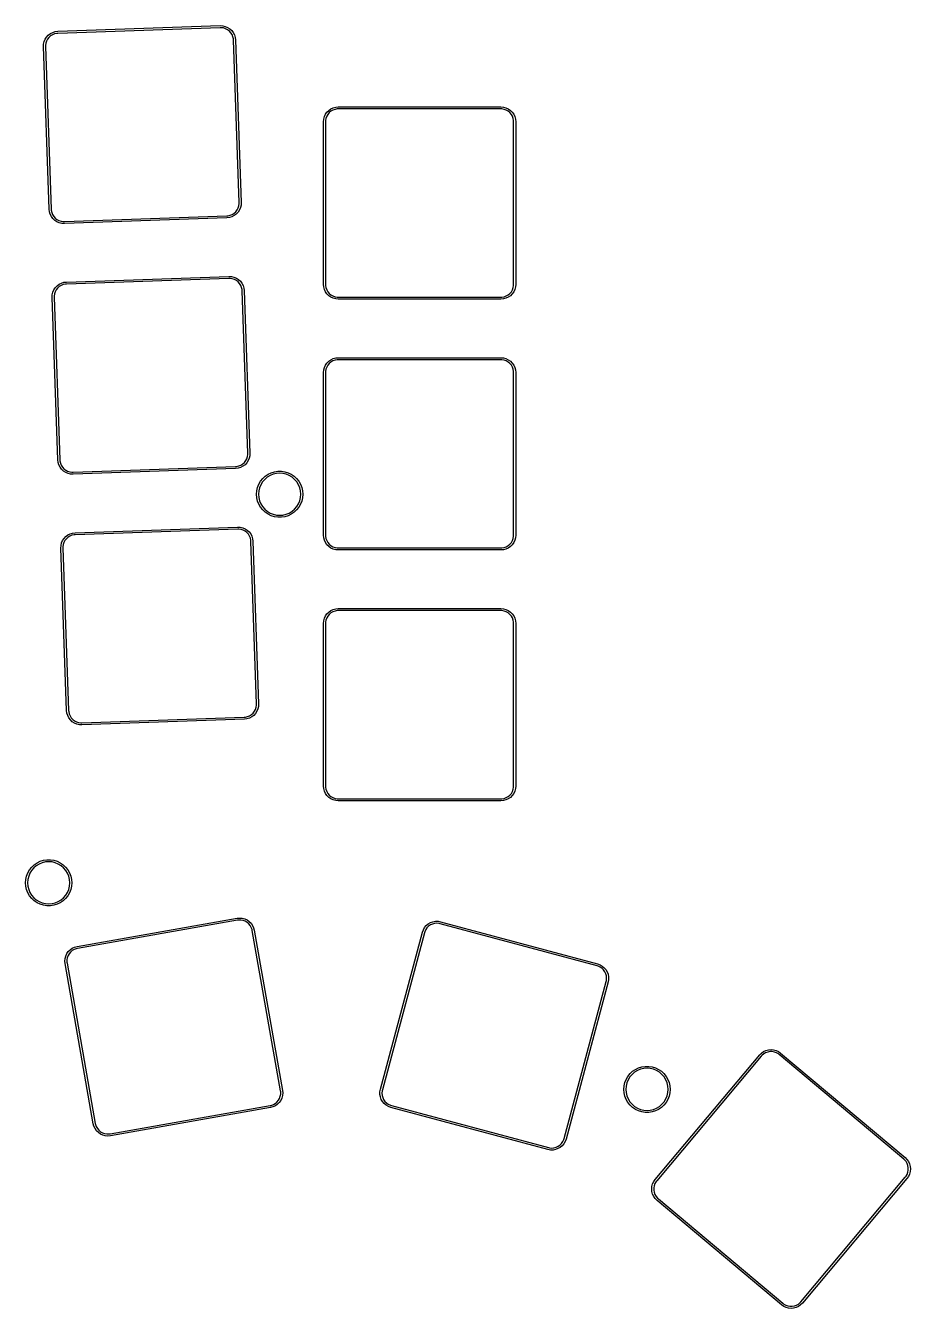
# Model space of a CAD drawing. Extents: x 26 to 165, y -131 to -30.
# Drawn here: x 100.4 to 164.7, y -131.2 to -38.1 of the extents above; entities that cross this region are included whole.
import ezdxf

# ---------------------------------------------------------------- set-up
doc = ezdxf.new("R2010")
doc.units = 0
doc.layers.add('BLACK', color=7, linetype='CONTINUOUS')

msp = doc.modelspace()

# ---------------------------------------------------------------- linework, layer by layer
at = {"layer": 'BLACK', "linetype": 'CONTINUOUS'}
for p, q in [((102.761, -38.5482), (114.554, -38.1364)), ((114.554, -38.1364), (114.554, -38.1364)), ((114.554, -38.1364), (114.741, -38.1462)), ((114.741, -38.1462), (114.924, -38.1884)), ((101.85, -39.1179), (101.952, -38.9607)), ((101.952, -38.9607), (102.079, -38.8237)), ((102.12, -38.9893), (102.02, -39.1169)), ((102.079, -38.8237), (102.229, -38.7109)), ((102.24, -38.881), (102.12, -38.9893)), ((102.229, -38.7109), (102.396, -38.6259)), ((102.377, -38.7953), (102.24, -38.881)), ((102.527, -38.7346), (102.377, -38.7953)), ((102.396, -38.6259), (102.575, -38.5711)), ((102.686, -38.701), (102.527, -38.7346)), ((102.575, -38.5711), (102.761, -38.5483)), ((102.766, -38.6982), (102.686, -38.701)), ((102.761, -38.5483), (102.761, -38.5482)), ((114.559, -38.2863), (102.766, -38.6981)), ((102.766, -38.6981), (102.766, -38.6982)), ((114.64, -38.2835), (114.559, -38.2863)), ((114.559, -38.2863), (114.559, -38.2863)), ((114.8, -38.306), (114.64, -38.2835)), ((114.954, -38.356), (114.8, -38.306)), ((114.924, -38.1884), (115.096, -38.2616)), ((115.097, -38.432), (114.954, -38.356)), ((115.096, -38.2616), (115.253, -38.3636)), ((115.225, -38.5317), (115.097, -38.432)), ((115.333, -38.6519), (115.225, -38.5317)), ((115.253, -38.3636), (115.39, -38.4914)), ((115.419, -38.7892), (115.333, -38.6519)), ((115.39, -38.4914), (115.503, -38.6411)), ((115.479, -38.9393), (115.419, -38.7892)), ((115.513, -39.0976), (115.479, -38.9393)), ((115.503, -38.6411), (115.588, -38.808)), ((115.588, -38.808), (115.643, -38.9872)), ((115.643, -38.9872), (115.666, -39.1731)), ((101.724, -39.6601), (101.734, -39.4729)), ((102.136, -51.4529), (101.724, -39.6601)), ((101.724, -39.6601), (101.724, -39.6601)), ((101.734, -39.4729), (101.776, -39.2904)), ((101.776, -39.2904), (101.85, -39.1179)), ((101.894, -39.4137), (101.871, -39.574)), ((101.871, -39.574), (101.874, -39.6548)), ((101.874, -39.6548), (101.874, -39.6548)), ((101.874, -39.6548), (102.286, -51.4476)), ((101.944, -39.2598), (101.894, -39.4137)), ((102.02, -39.1169), (101.944, -39.2598)), ((115.516, -39.1785), (115.513, -39.0976)), ((115.928, -50.9713), (115.516, -39.1785)), ((115.516, -39.1785), (115.516, -39.1785)), ((115.516, -39.1785), (115.516, -39.1785)), ((115.666, -39.1731), (115.666, -39.1732)), ((115.666, -39.1732), (116.078, -50.966)), ((122.122, -44.7384), (122.201, -44.5686)), ((122.201, -44.5686), (122.309, -44.4151)), ((122.372, -44.5735), (122.291, -44.7137)), ((122.309, -44.4151), (122.441, -44.2826)), ((122.476, -44.4495), (122.372, -44.5735)), ((122.441, -44.2826), (122.595, -44.1751)), ((122.6, -44.3455), (122.476, -44.4495)), ((122.595, -44.1751), (122.765, -44.0959)), ((122.74, -44.2646), (122.6, -44.3455)), ((122.892, -44.2092), (122.74, -44.2646)), ((122.765, -44.0959), (122.946, -44.0474)), ((123.051, -44.1811), (122.892, -44.2092)), ((122.946, -44.0474), (123.132, -44.0311)), ((123.132, -44.1811), (123.051, -44.1811)), ((123.132, -44.0311), (134.932, -44.0311)), ((123.132, -44.0311), (123.132, -44.0311)), ((134.932, -44.1811), (123.132, -44.1811)), ((123.132, -44.1811), (123.132, -44.1811)), ((134.932, -44.0311), (135.119, -44.0475)), ((135.013, -44.1811), (134.932, -44.1811)), ((135.173, -44.2092), (135.013, -44.1811)), ((135.119, -44.0475), (135.3, -44.0959)), ((135.325, -44.2646), (135.173, -44.2092)), ((135.3, -44.0959), (135.47, -44.1751)), ((135.465, -44.3455), (135.325, -44.2646)), ((135.589, -44.4495), (135.465, -44.3455)), ((135.47, -44.1751), (135.623, -44.2826)), ((135.693, -44.5735), (135.589, -44.4495)), ((135.623, -44.2826), (135.756, -44.4151)), ((135.774, -44.7137), (135.693, -44.5735)), ((135.756, -44.4151), (135.863, -44.5686)), ((135.863, -44.5686), (135.942, -44.7385)), ((122.057, -45.1061), (122.074, -44.9194)), ((122.057, -56.9061), (122.057, -45.1061)), ((122.057, -45.1061), (122.057, -45.1061)), ((122.074, -44.9194), (122.122, -44.7384)), ((122.235, -44.8658), (122.207, -45.0252)), ((122.207, -45.0252), (122.207, -45.1061)), ((122.207, -45.1061), (122.207, -45.1061)), ((122.207, -45.1061), (122.207, -56.9061)), ((122.291, -44.7137), (122.235, -44.8658)), ((135.829, -44.8658), (135.774, -44.7137)), ((135.857, -45.0252), (135.829, -44.8658)), ((135.857, -45.1061), (135.857, -45.0252)), ((135.857, -56.9061), (135.857, -45.1061)), ((135.857, -45.1061), (135.857, -45.1061)), ((135.857, -45.1061), (135.857, -45.1061)), ((135.942, -44.7385), (135.991, -44.9194)), ((135.991, -44.9194), (136.007, -45.106)), ((136.007, -45.106), (136.007, -45.1061)), ((136.007, -45.1061), (136.007, -56.9061)), ((115.908, -51.2124), (115.931, -51.0521)), ((115.931, -51.0521), (115.928, -50.9713)), ((115.928, -50.9713), (115.928, -50.9713)), ((116.068, -51.1532), (116.026, -51.3357)), ((116.078, -50.966), (116.068, -51.1532)), ((116.078, -50.966), (116.078, -50.966)), ((116.078, -50.966), (116.078, -50.966)), ((102.136, -51.453), (102.136, -51.4529)), ((102.159, -51.6389), (102.136, -51.453)), ((102.214, -51.8181), (102.159, -51.6389)), ((102.299, -51.985), (102.214, -51.8181)), ((102.286, -51.4476), (102.286, -51.4476)), ((102.286, -51.4476), (102.286, -51.4476)), ((102.286, -51.4476), (102.289, -51.5285)), ((102.289, -51.5285), (102.323, -51.6868)), ((102.412, -52.1347), (102.299, -51.985)), ((102.323, -51.6868), (102.383, -51.8369)), ((102.383, -51.8369), (102.469, -51.9742)), ((102.469, -51.9742), (102.577, -52.0945)), ((102.577, -52.0945), (102.705, -52.1941)), ((103.243, -52.3398), (115.036, -51.928)), ((115.041, -52.0779), (103.248, -52.4897)), ((115.036, -51.928), (115.116, -51.9251)), ((115.036, -51.928), (115.036, -51.928)), ((115.036, -51.928), (115.036, -51.928)), ((115.227, -52.055), (115.041, -52.0779)), ((115.041, -52.0779), (115.041, -52.0779)), ((115.041, -52.0779), (115.041, -52.0779)), ((115.041, -52.0779), (115.041, -52.0779)), ((115.041, -52.0779), (115.041, -52.0779)), ((115.116, -51.9251), (115.275, -51.8915)), ((115.406, -52.0002), (115.227, -52.055)), ((115.275, -51.8915), (115.425, -51.8308)), ((115.573, -51.9152), (115.406, -52.0002)), ((115.425, -51.8308), (115.562, -51.7451)), ((115.562, -51.7451), (115.682, -51.6368)), ((115.723, -51.8024), (115.573, -51.9152)), ((115.682, -51.6368), (115.782, -51.5092)), ((115.85, -51.6654), (115.723, -51.8024)), ((115.782, -51.5092), (115.858, -51.3663)), ((115.952, -51.5082), (115.85, -51.6654)), ((115.858, -51.3663), (115.908, -51.2124)), ((116.026, -51.3357), (115.952, -51.5082)), ((102.549, -52.2625), (102.412, -52.1347)), ((102.706, -52.3645), (102.549, -52.2625)), ((102.705, -52.1941), (102.848, -52.2701)), ((102.878, -52.4378), (102.706, -52.3645)), ((102.848, -52.2701), (103.002, -52.3201)), ((103.061, -52.4799), (102.878, -52.4378)), ((103.002, -52.3201), (103.162, -52.3426)), ((103.248, -52.4897), (103.061, -52.4799)), ((103.162, -52.3426), (103.243, -52.3398)), ((103.243, -52.3398), (103.243, -52.3398)), ((103.243, -52.3398), (103.243, -52.3398)), ((103.243, -52.3398), (103.243, -52.3398)), ((103.248, -52.4897), (103.248, -52.4897)), ((103.248, -52.4897), (103.248, -52.4897)), ((103.248, -52.4897), (103.248, -52.4897)), ((103.248, -52.4897), (103.248, -52.4897)), ((103.031, -56.8148), (103.21, -56.76)), ((103.21, -56.76), (103.396, -56.7371)), ((103.396, -56.7371), (115.189, -56.3253)), ((103.396, -56.7371), (103.396, -56.7371)), ((103.396, -56.7371), (103.396, -56.7371)), ((103.396, -56.7371), (103.396, -56.7371)), ((103.396, -56.7371), (103.396, -56.7371)), ((115.194, -56.4752), (103.402, -56.887)), ((115.189, -56.3253), (115.376, -56.3351)), ((115.189, -56.3253), (115.189, -56.3253)), ((115.189, -56.3253), (115.189, -56.3253)), ((115.189, -56.3253), (115.189, -56.3253)), ((115.275, -56.4724), (115.194, -56.4752)), ((115.194, -56.4752), (115.194, -56.4752)), ((115.194, -56.4752), (115.194, -56.4752)), ((115.194, -56.4752), (115.194, -56.4752)), ((115.436, -56.4949), (115.275, -56.4724)), ((115.376, -56.3351), (115.559, -56.3773)), ((115.589, -56.5449), (115.436, -56.4949)), ((115.559, -56.3773), (115.731, -56.4505)), ((115.732, -56.6209), (115.589, -56.5449)), ((115.731, -56.4505), (115.889, -56.5525)), ((115.86, -56.7206), (115.732, -56.6209)), ((115.968, -56.8408), (115.86, -56.7206)), ((115.889, -56.5525), (116.026, -56.6803)), ((116.026, -56.6803), (116.138, -56.83)), ((102.36, -57.849), (102.369, -57.6619)), ((102.369, -57.6619), (102.411, -57.4793)), ((102.411, -57.4793), (102.485, -57.3068)), ((102.485, -57.3068), (102.587, -57.1496)), ((102.529, -57.6026), (102.507, -57.7629)), ((102.579, -57.4487), (102.529, -57.6026)), ((102.655, -57.3058), (102.579, -57.4487)), ((102.587, -57.1496), (102.715, -57.0126)), ((102.755, -57.1782), (102.655, -57.3058)), ((102.715, -57.0126), (102.864, -56.8998)), ((102.875, -57.0699), (102.755, -57.1782)), ((102.864, -56.8998), (103.031, -56.8148)), ((103.012, -56.9841), (102.875, -57.0699)), ((103.162, -56.9235), (103.012, -56.9841)), ((103.321, -56.8899), (103.162, -56.9235)), ((103.402, -56.887), (103.321, -56.8899)), ((103.402, -56.887), (103.402, -56.887)), ((103.402, -56.887), (103.402, -56.887)), ((116.054, -56.9781), (115.968, -56.8408)), ((116.115, -57.1282), (116.054, -56.9781)), ((116.148, -57.2865), (116.115, -57.1282)), ((116.138, -56.83), (116.223, -56.9969)), ((116.151, -57.3674), (116.148, -57.2865)), ((116.563, -69.1602), (116.151, -57.3674)), ((116.151, -57.3674), (116.151, -57.3674)), ((116.151, -57.3674), (116.151, -57.3674)), ((116.223, -56.9969), (116.278, -57.1761)), ((116.278, -57.1761), (116.301, -57.362)), ((116.301, -57.362), (116.301, -57.3621)), ((116.301, -57.3621), (116.713, -69.1549)), ((122.074, -57.0928), (122.057, -56.9061)), ((122.057, -56.9061), (122.057, -56.9061)), ((122.057, -56.9061), (122.057, -56.9061)), ((122.122, -57.2738), (122.074, -57.0928)), ((122.201, -57.4436), (122.122, -57.2738)), ((122.309, -57.5971), (122.201, -57.4436)), ((122.207, -56.9061), (122.207, -56.9062)), ((122.207, -56.9062), (122.207, -56.987)), ((122.207, -56.987), (122.235, -57.1464)), ((122.235, -57.1464), (122.291, -57.2985)), ((122.291, -57.2985), (122.372, -57.4387)), ((122.441, -57.7296), (122.309, -57.5971)), ((122.372, -57.4387), (122.476, -57.5627)), ((122.476, -57.5627), (122.6, -57.6667)), ((122.6, -57.6667), (122.74, -57.7477)), ((135.325, -57.7476), (135.465, -57.6667)), ((135.465, -57.6667), (135.589, -57.5627)), ((135.589, -57.5627), (135.693, -57.4387)), ((135.756, -57.5971), (135.623, -57.7296)), ((135.693, -57.4387), (135.774, -57.2985)), ((135.863, -57.4436), (135.756, -57.5971)), ((135.774, -57.2985), (135.829, -57.1464)), ((135.829, -57.1464), (135.857, -56.987)), ((135.857, -56.987), (135.857, -56.9061)), ((135.857, -56.9061), (135.857, -56.9061)), ((135.942, -57.2738), (135.863, -57.4436)), ((135.991, -57.0928), (135.942, -57.2738)), ((136.007, -56.9061), (135.991, -57.0928)), ((136.007, -56.9061), (136.007, -56.9061)), ((102.771, -69.6418), (102.36, -57.849)), ((102.36, -57.849), (102.36, -57.849)), ((102.507, -57.7629), (102.509, -57.8437)), ((102.509, -57.8437), (102.509, -57.8437)), ((102.509, -57.8437), (102.921, -69.6366)), ((122.595, -57.8371), (122.441, -57.7296)), ((122.765, -57.9163), (122.595, -57.8371)), ((122.74, -57.7477), (122.892, -57.803)), ((122.946, -57.9648), (122.765, -57.9163)), ((122.892, -57.803), (123.051, -57.8311)), ((123.132, -57.9811), (122.946, -57.9648)), ((123.051, -57.8311), (123.132, -57.8311)), ((123.132, -57.8311), (134.932, -57.8311)), ((134.932, -57.9811), (123.132, -57.9811)), ((134.932, -57.8311), (134.932, -57.8311)), ((134.932, -57.8311), (135.013, -57.8311)), ((135.119, -57.9648), (134.932, -57.9811)), ((134.932, -57.9811), (134.932, -57.9811)), ((135.013, -57.8311), (135.173, -57.803)), ((135.3, -57.9163), (135.119, -57.9648)), ((135.173, -57.803), (135.325, -57.7476)), ((135.47, -57.8371), (135.3, -57.9163)), ((135.623, -57.7296), (135.47, -57.8371)), ((122.595, -62.3751), (122.765, -62.2959)), ((122.765, -62.2959), (122.946, -62.2474)), ((122.946, -62.2474), (123.132, -62.2311)), ((123.132, -62.2311), (134.932, -62.2311)), ((123.132, -62.2311), (123.132, -62.2311)), ((134.932, -62.2311), (135.119, -62.2475)), ((135.119, -62.2475), (135.3, -62.2959)), ((135.3, -62.2959), (135.47, -62.3751)), ((122.057, -63.3061), (122.074, -63.1194)), ((122.074, -63.1194), (122.122, -62.9384)), ((122.122, -62.9384), (122.201, -62.7686)), ((122.201, -62.7686), (122.309, -62.6151)), ((122.235, -63.0658), (122.207, -63.2252)), ((122.207, -63.2252), (122.207, -63.3061)), ((122.291, -62.9137), (122.235, -63.0658)), ((122.372, -62.7735), (122.291, -62.9137)), ((122.309, -62.6151), (122.441, -62.4826)), ((122.476, -62.6495), (122.372, -62.7735)), ((122.441, -62.4826), (122.595, -62.3751)), ((122.6, -62.5455), (122.476, -62.6495)), ((122.74, -62.4646), (122.6, -62.5455)), ((122.892, -62.4092), (122.74, -62.4646)), ((123.051, -62.3811), (122.892, -62.4092)), ((123.132, -62.3811), (123.051, -62.3811)), ((134.932, -62.3811), (123.132, -62.3811)), ((123.132, -62.3811), (123.132, -62.3811)), ((135.013, -62.3811), (134.932, -62.3811)), ((135.173, -62.4092), (135.013, -62.3811)), ((135.325, -62.4646), (135.173, -62.4092)), ((135.465, -62.5455), (135.325, -62.4646)), ((135.589, -62.6495), (135.465, -62.5455)), ((135.47, -62.3751), (135.623, -62.4826)), ((135.693, -62.7735), (135.589, -62.6495)), ((135.623, -62.4826), (135.756, -62.6151)), ((135.774, -62.9137), (135.693, -62.7735)), ((135.756, -62.6151), (135.863, -62.7686)), ((135.829, -63.0658), (135.774, -62.9137)), ((135.857, -63.2252), (135.829, -63.0658)), ((135.857, -63.3061), (135.857, -63.2252)), ((135.863, -62.7686), (135.942, -62.9384)), ((135.942, -62.9384), (135.991, -63.1195)), ((135.991, -63.1195), (136.007, -63.306)), ((122.057, -75.1061), (122.057, -63.3061)), ((122.057, -63.3061), (122.057, -63.3061)), ((122.207, -63.3061), (122.207, -63.3061)), ((122.207, -63.3061), (122.207, -75.1061)), ((135.857, -75.1061), (135.857, -63.3061)), ((135.857, -63.3061), (135.857, -63.3061)), ((135.857, -63.3061), (135.857, -63.3061)), ((136.007, -63.306), (136.007, -63.3061)), ((136.007, -63.3061), (136.007, -75.1061)), ((102.771, -69.6419), (102.771, -69.6418)), ((102.794, -69.8278), (102.771, -69.6419)), ((102.921, -69.6366), (102.921, -69.6366)), ((102.921, -69.6366), (102.921, -69.6366)), ((102.921, -69.6366), (102.924, -69.7174)), ((102.924, -69.7174), (102.958, -69.8757)), ((116.318, -69.8257), (116.417, -69.6982)), ((116.417, -69.6982), (116.493, -69.5553)), ((116.588, -69.6972), (116.486, -69.8543)), ((116.493, -69.5553), (116.543, -69.4013)), ((116.543, -69.4013), (116.566, -69.2411)), ((116.566, -69.2411), (116.563, -69.1602)), ((116.563, -69.1602), (116.563, -69.1602)), ((116.563, -69.1602), (116.563, -69.1602)), ((116.563, -69.1602), (116.563, -69.1602)), ((116.661, -69.5247), (116.588, -69.6972)), ((116.703, -69.3421), (116.661, -69.5247)), ((116.713, -69.1549), (116.703, -69.3421)), ((116.713, -69.1549), (116.713, -69.1549)), ((102.849, -70.007), (102.794, -69.8278)), ((102.934, -70.1739), (102.849, -70.007)), ((103.047, -70.3236), (102.934, -70.1739)), ((102.958, -69.8757), (103.018, -70.0258)), ((103.018, -70.0258), (103.104, -70.1631)), ((103.184, -70.4514), (103.047, -70.3236)), ((103.104, -70.1631), (103.212, -70.2834)), ((103.341, -70.5534), (103.184, -70.4514)), ((103.212, -70.2834), (103.34, -70.383)), ((103.34, -70.383), (103.483, -70.459)), ((103.513, -70.6267), (103.341, -70.5534)), ((103.483, -70.459), (103.637, -70.509)), ((103.696, -70.6688), (103.513, -70.6267)), ((103.637, -70.509), (103.797, -70.5315)), ((103.883, -70.6786), (103.696, -70.6688)), ((103.797, -70.5315), (103.878, -70.5287)), ((103.878, -70.5287), (115.671, -70.1169)), ((115.676, -70.2668), (103.883, -70.6786)), ((103.883, -70.6786), (103.883, -70.6786)), ((103.883, -70.6786), (103.883, -70.6786)), ((115.671, -70.1169), (115.752, -70.1141)), ((115.671, -70.1169), (115.671, -70.1169)), ((115.671, -70.1169), (115.671, -70.1169)), ((115.862, -70.244), (115.676, -70.2668)), ((115.676, -70.2668), (115.676, -70.2668)), ((115.752, -70.1141), (115.91, -70.0805)), ((116.041, -70.1892), (115.862, -70.244)), ((115.91, -70.0805), (116.06, -70.0198)), ((116.208, -70.1041), (116.041, -70.1892)), ((116.06, -70.0198), (116.197, -69.934)), ((116.197, -69.934), (116.318, -69.8257)), ((116.358, -69.9914), (116.208, -70.1041)), ((116.486, -69.8543), (116.358, -69.9914)), ((117.828, -70.8264), (118.034, -70.6854)), ((118.034, -70.6854), (118.26, -70.5768)), ((118.399, -70.6812), (118.178, -70.773)), ((118.26, -70.5768), (118.499, -70.503)), ((118.633, -70.6251), (118.399, -70.6812)), ((118.499, -70.503), (118.747, -70.4657)), ((118.872, -70.6063), (118.633, -70.6251)), ((118.747, -70.4657), (118.997, -70.4657)), ((119.111, -70.6251), (118.872, -70.6063)), ((118.997, -70.4657), (119.245, -70.503)), ((119.345, -70.6812), (119.111, -70.6251)), ((119.245, -70.503), (119.484, -70.5768)), ((119.566, -70.773), (119.345, -70.6812)), ((119.484, -70.5768), (119.709, -70.6854)), ((119.709, -70.6854), (119.916, -70.8264)), ((117.216, -71.8864), (117.271, -71.6423)), ((117.271, -71.6423), (117.363, -71.4092)), ((117.363, -71.4092), (117.488, -71.1924)), ((117.509, -71.4415), (117.417, -71.6633)), ((117.488, -71.1924), (117.644, -70.9967)), ((117.634, -71.2369), (117.509, -71.4415)), ((117.79, -71.0543), (117.634, -71.2369)), ((117.644, -70.9967), (117.828, -70.8264)), ((117.973, -70.8984), (117.79, -71.0543)), ((118.178, -70.773), (117.973, -70.8984)), ((119.771, -70.8984), (119.566, -70.773)), ((119.954, -71.0543), (119.771, -70.8984)), ((119.916, -70.8264), (120.1, -70.9967)), ((120.11, -71.2369), (119.954, -71.0543)), ((120.1, -70.9967), (120.256, -71.1924)), ((120.235, -71.4415), (120.11, -71.2369)), ((120.327, -71.6633), (120.235, -71.4415)), ((120.256, -71.1924), (120.381, -71.4092)), ((120.381, -71.4092), (120.473, -71.6423)), ((120.473, -71.6423), (120.528, -71.8864)), ((117.197, -72.136), (117.216, -71.8864)), ((117.216, -72.3856), (117.197, -72.136)), ((117.271, -72.6297), (117.216, -72.3856)), ((117.361, -71.8967), (117.342, -72.136)), ((117.342, -72.136), (117.361, -72.3753)), ((117.417, -71.6633), (117.361, -71.8967)), ((117.361, -72.3753), (117.417, -72.6087)), ((120.383, -71.8967), (120.327, -71.6633)), ((120.327, -72.6087), (120.383, -72.3753)), ((120.402, -72.136), (120.383, -71.8967)), ((120.383, -72.3753), (120.402, -72.136)), ((120.528, -72.3856), (120.473, -72.6297)), ((120.528, -71.8864), (120.547, -72.136)), ((120.547, -72.136), (120.528, -72.3856)), ((117.363, -72.8628), (117.271, -72.6297)), ((117.488, -73.0796), (117.363, -72.8628)), ((117.417, -72.6087), (117.509, -72.8305)), ((117.644, -73.2753), (117.488, -73.0796)), ((117.509, -72.8305), (117.634, -73.0351)), ((117.634, -73.0351), (117.79, -73.2177)), ((117.828, -73.4456), (117.644, -73.2753)), ((117.79, -73.2177), (117.973, -73.3736)), ((118.034, -73.5866), (117.828, -73.4456)), ((117.973, -73.3736), (118.178, -73.499)), ((118.178, -73.499), (118.399, -73.5908)), ((119.345, -73.5908), (119.566, -73.499)), ((119.566, -73.499), (119.771, -73.3736)), ((119.916, -73.4456), (119.709, -73.5866)), ((119.771, -73.3736), (119.954, -73.2177)), ((120.1, -73.2753), (119.916, -73.4456)), ((119.954, -73.2177), (120.11, -73.0351)), ((120.256, -73.0796), (120.1, -73.2753)), ((120.11, -73.0351), (120.235, -72.8305)), ((120.235, -72.8305), (120.327, -72.6087)), ((120.381, -72.8628), (120.256, -73.0796)), ((120.473, -72.6297), (120.381, -72.8628)), ((118.26, -73.6952), (118.034, -73.5866)), ((118.499, -73.769), (118.26, -73.6952)), ((118.399, -73.5908), (118.633, -73.6469)), ((118.747, -73.8063), (118.499, -73.769)), ((118.633, -73.6469), (118.872, -73.6657)), ((118.997, -73.8063), (118.747, -73.8063)), ((118.872, -73.6657), (119.111, -73.6469)), ((119.245, -73.769), (118.997, -73.8063)), ((119.111, -73.6469), (119.345, -73.5908)), ((119.484, -73.6952), (119.245, -73.769)), ((119.709, -73.5866), (119.484, -73.6952)), ((103.12, -75.4957), (103.222, -75.3386)), ((103.222, -75.3386), (103.35, -75.2015)), ((103.39, -75.3671), (103.29, -75.4947)), ((103.35, -75.2015), (103.499, -75.0888)), ((103.51, -75.2589), (103.39, -75.3671)), ((103.499, -75.0888), (103.666, -75.0037)), ((103.648, -75.1731), (103.51, -75.2589)), ((103.798, -75.1125), (103.648, -75.1731)), ((103.666, -75.0037), (103.846, -74.9489)), ((103.956, -75.0788), (103.798, -75.1125)), ((103.846, -74.9489), (104.031, -74.9261)), ((104.037, -75.076), (103.956, -75.0788)), ((104.031, -74.9261), (104.032, -74.926)), ((104.032, -74.926), (115.824, -74.5142)), ((115.83, -74.6641), (104.037, -75.0759)), ((104.037, -75.0759), (104.037, -75.0759)), ((104.037, -75.0759), (104.037, -75.0759)), ((104.037, -75.0759), (104.037, -75.076)), ((115.824, -74.5142), (116.011, -74.524)), ((115.824, -74.5142), (115.824, -74.5142)), ((115.824, -74.5142), (115.824, -74.5142)), ((115.824, -74.5142), (115.824, -74.5142)), ((115.91, -74.6613), (115.83, -74.6641)), ((115.83, -74.6641), (115.83, -74.6641)), ((115.83, -74.6641), (115.83, -74.6641)), ((115.83, -74.6641), (115.83, -74.6641)), ((116.071, -74.6838), (115.91, -74.6613)), ((116.011, -74.524), (116.194, -74.5662)), ((116.225, -74.7338), (116.071, -74.6838)), ((116.194, -74.5662), (116.367, -74.6394)), ((116.368, -74.8098), (116.225, -74.7338)), ((116.367, -74.6394), (116.524, -74.7414)), ((116.495, -74.9095), (116.368, -74.8098)), ((116.603, -75.0297), (116.495, -74.9095)), ((116.524, -74.7414), (116.661, -74.8692)), ((116.689, -75.167), (116.603, -75.0297)), ((116.661, -74.8692), (116.774, -75.0189)), ((116.75, -75.3171), (116.689, -75.167)), ((116.784, -75.4754), (116.75, -75.3171)), ((116.774, -75.0189), (116.859, -75.1858)), ((116.859, -75.1858), (116.913, -75.365)), ((116.913, -75.365), (116.936, -75.551)), ((122.074, -75.2928), (122.057, -75.1061)), ((122.057, -75.1061), (122.057, -75.1061)), ((122.057, -75.1061), (122.057, -75.1061)), ((122.122, -75.4738), (122.074, -75.2928)), ((122.207, -75.1061), (122.207, -75.1062)), ((122.207, -75.1062), (122.207, -75.187)), ((122.207, -75.187), (122.235, -75.3464)), ((122.235, -75.3464), (122.291, -75.4985)), ((135.774, -75.4985), (135.829, -75.3464)), ((135.829, -75.3464), (135.857, -75.187)), ((135.857, -75.187), (135.857, -75.1061)), ((135.857, -75.1061), (135.857, -75.1061)), ((135.991, -75.2928), (135.942, -75.4738)), ((136.007, -75.1061), (135.991, -75.2928)), ((136.007, -75.1061), (136.007, -75.1061)), ((102.995, -76.0379), (103.005, -75.8508)), ((103.407, -87.8307), (102.995, -76.0379)), ((102.995, -76.0379), (102.995, -76.0379)), ((103.005, -75.8508), (103.047, -75.6682)), ((103.047, -75.6682), (103.12, -75.4957)), ((103.164, -75.7915), (103.142, -75.9518)), ((103.142, -75.9518), (103.145, -76.0327)), ((103.145, -76.0327), (103.145, -76.0327)), ((103.145, -76.0327), (103.556, -87.8255)), ((103.214, -75.6376), (103.164, -75.7915)), ((103.29, -75.4947), (103.214, -75.6376)), ((116.786, -75.5558), (116.784, -75.4754)), ((116.786, -75.5563), (116.786, -75.5558)), ((117.198, -87.3491), (116.786, -75.5563)), ((116.936, -75.551), (116.936, -75.551)), ((116.936, -75.551), (116.936, -75.551)), ((116.936, -75.551), (116.936, -75.551)), ((116.936, -75.551), (117.348, -87.3439)), ((122.201, -75.6436), (122.122, -75.4738)), ((122.309, -75.7971), (122.201, -75.6436)), ((122.291, -75.4985), (122.372, -75.6387)), ((122.441, -75.9296), (122.309, -75.7971)), ((122.372, -75.6387), (122.476, -75.7627)), ((122.595, -76.0371), (122.441, -75.9296)), ((122.476, -75.7627), (122.6, -75.8667)), ((122.765, -76.1163), (122.595, -76.0371)), ((122.6, -75.8667), (122.74, -75.9477)), ((122.74, -75.9477), (122.892, -76.003)), ((122.946, -76.1648), (122.765, -76.1163)), ((122.892, -76.003), (123.051, -76.0311)), ((123.132, -76.1811), (122.946, -76.1648)), ((123.051, -76.0311), (123.132, -76.0311)), ((123.132, -76.0311), (134.932, -76.0311)), ((134.932, -76.1811), (123.132, -76.1811)), ((134.932, -76.0311), (134.932, -76.0311)), ((134.932, -76.0311), (135.013, -76.0311)), ((135.119, -76.1648), (134.932, -76.1811)), ((134.932, -76.1811), (134.932, -76.1811)), ((135.013, -76.0311), (135.173, -76.003)), ((135.3, -76.1163), (135.119, -76.1648)), ((135.173, -76.003), (135.325, -75.9476)), ((135.47, -76.0371), (135.3, -76.1163)), ((135.325, -75.9476), (135.465, -75.8667)), ((135.465, -75.8667), (135.589, -75.7627)), ((135.623, -75.9296), (135.47, -76.0371)), ((135.589, -75.7627), (135.693, -75.6387)), ((135.756, -75.7971), (135.623, -75.9296)), ((135.693, -75.6387), (135.774, -75.4985)), ((135.863, -75.6436), (135.756, -75.7971)), ((135.942, -75.4738), (135.863, -75.6436)), ((122.122, -81.1384), (122.201, -80.9686)), ((122.201, -80.9686), (122.309, -80.8151)), ((122.309, -80.8151), (122.441, -80.6826)), ((122.476, -80.8495), (122.372, -80.9735)), ((122.441, -80.6826), (122.595, -80.5751)), ((122.6, -80.7455), (122.476, -80.8495)), ((122.595, -80.5751), (122.765, -80.4959)), ((122.74, -80.6646), (122.6, -80.7455)), ((122.892, -80.6092), (122.74, -80.6646)), ((122.765, -80.4959), (122.946, -80.4474)), ((123.051, -80.5811), (122.892, -80.6092)), ((122.946, -80.4474), (123.132, -80.4311)), ((123.132, -80.5811), (123.051, -80.5811)), ((123.132, -80.4311), (134.932, -80.4311)), ((123.132, -80.4311), (123.132, -80.4311)), ((134.932, -80.5811), (123.132, -80.5811)), ((123.132, -80.5811), (123.132, -80.5811)), ((134.932, -80.4311), (135.119, -80.4475)), ((135.013, -80.5811), (134.932, -80.5811)), ((135.173, -80.6092), (135.013, -80.5811)), ((135.119, -80.4475), (135.3, -80.4959)), ((135.325, -80.6646), (135.173, -80.6092)), ((135.3, -80.4959), (135.47, -80.5751)), ((135.465, -80.7455), (135.325, -80.6646)), ((135.589, -80.8495), (135.465, -80.7455)), ((135.47, -80.5751), (135.623, -80.6826)), ((135.693, -80.9735), (135.589, -80.8495)), ((135.623, -80.6826), (135.756, -80.8151)), ((135.756, -80.8151), (135.863, -80.9686)), ((135.863, -80.9686), (135.942, -81.1384)), ((122.057, -81.5061), (122.074, -81.3194)), ((122.057, -93.3061), (122.057, -81.5061)), ((122.057, -81.5061), (122.057, -81.5061)), ((122.074, -81.3194), (122.122, -81.1384)), ((122.235, -81.2658), (122.207, -81.4252)), ((122.207, -81.4252), (122.207, -81.5061)), ((122.207, -81.5061), (122.207, -81.5061)), ((122.207, -81.5061), (122.207, -93.3061)), ((122.291, -81.1137), (122.235, -81.2658)), ((122.372, -80.9735), (122.291, -81.1137)), ((135.774, -81.1137), (135.693, -80.9735)), ((135.829, -81.2658), (135.774, -81.1137)), ((135.857, -81.4252), (135.829, -81.2658)), ((135.857, -81.5061), (135.857, -81.4252)), ((135.857, -93.3061), (135.857, -81.5061)), ((135.857, -81.5061), (135.857, -81.5061)), ((135.857, -81.5061), (135.857, -81.5061)), ((135.942, -81.1384), (135.991, -81.3195)), ((135.991, -81.3195), (136.007, -81.506)), ((136.007, -81.506), (136.007, -81.5061)), ((136.007, -81.5061), (136.007, -93.3061)), ((117.178, -87.5903), (117.201, -87.43)), ((117.201, -87.43), (117.198, -87.3491)), ((117.198, -87.3491), (117.198, -87.3491)), ((117.198, -87.3491), (117.198, -87.3491)), ((117.348, -87.3439), (117.338, -87.531)), ((117.348, -87.3439), (117.348, -87.3439)), ((103.407, -87.8309), (103.407, -87.8307)), ((103.429, -88.0167), (103.407, -87.8309)), ((103.484, -88.1959), (103.429, -88.0167)), ((103.569, -88.3628), (103.484, -88.1959)), ((103.556, -87.8255), (103.556, -87.8255)), ((103.556, -87.8255), (103.556, -87.8255)), ((103.556, -87.8255), (103.559, -87.9063)), ((103.559, -87.9063), (103.593, -88.0647)), ((103.682, -88.5125), (103.569, -88.3628)), ((103.593, -88.0647), (103.654, -88.2147)), ((103.654, -88.2147), (103.739, -88.352)), ((103.739, -88.352), (103.848, -88.4723)), ((104.513, -88.7176), (116.306, -88.3058)), ((116.306, -88.3058), (116.387, -88.303)), ((116.306, -88.3058), (116.306, -88.3058)), ((116.306, -88.3058), (116.306, -88.3058)), ((116.306, -88.3058), (116.306, -88.3058)), ((116.387, -88.303), (116.545, -88.2693)), ((116.676, -88.3781), (116.497, -88.4329)), ((116.545, -88.2693), (116.695, -88.2087)), ((116.843, -88.293), (116.676, -88.3781)), ((116.695, -88.2087), (116.832, -88.1229)), ((116.832, -88.1229), (116.953, -88.0146)), ((116.993, -88.1803), (116.843, -88.293)), ((116.953, -88.0146), (117.052, -87.8871)), ((117.121, -88.0432), (116.993, -88.1803)), ((117.052, -87.8871), (117.128, -87.7442)), ((117.223, -87.8861), (117.121, -88.0432)), ((117.128, -87.7442), (117.178, -87.5903)), ((117.296, -87.7136), (117.223, -87.8861)), ((117.338, -87.531), (117.296, -87.7136)), ((103.819, -88.6403), (103.682, -88.5125)), ((103.976, -88.7423), (103.819, -88.6403)), ((103.848, -88.4723), (103.975, -88.5719)), ((103.975, -88.5719), (104.118, -88.6479)), ((104.149, -88.8156), (103.976, -88.7423)), ((104.118, -88.6479), (104.272, -88.6979)), ((104.331, -88.8577), (104.149, -88.8156)), ((104.272, -88.6979), (104.432, -88.7204)), ((104.518, -88.8675), (104.331, -88.8577)), ((104.432, -88.7204), (104.513, -88.7176)), ((116.311, -88.4557), (104.518, -88.8675)), ((104.518, -88.8675), (104.518, -88.8675)), ((104.518, -88.8675), (104.518, -88.8675)), ((116.497, -88.4329), (116.311, -88.4557)), ((116.311, -88.4557), (116.311, -88.4557)), ((122.074, -93.4928), (122.057, -93.3061)), ((122.057, -93.3061), (122.057, -93.3061)), ((122.057, -93.3061), (122.057, -93.3061)), ((122.122, -93.6738), (122.074, -93.4928)), ((122.201, -93.8436), (122.122, -93.6738)), ((122.309, -93.9971), (122.201, -93.8436)), ((122.207, -93.3061), (122.207, -93.3062)), ((122.207, -93.3062), (122.207, -93.387)), ((122.207, -93.387), (122.235, -93.5464)), ((122.235, -93.5464), (122.291, -93.6985)), ((122.291, -93.6985), (122.372, -93.8387)), ((122.441, -94.1296), (122.309, -93.9971)), ((122.372, -93.8387), (122.476, -93.9627)), ((122.476, -93.9627), (122.6, -94.0667)), ((135.465, -94.0667), (135.589, -93.9627)), ((135.589, -93.9627), (135.693, -93.8387)), ((135.756, -93.9971), (135.623, -94.1296)), ((135.693, -93.8387), (135.774, -93.6985)), ((135.863, -93.8436), (135.756, -93.9971)), ((135.774, -93.6985), (135.829, -93.5464)), ((135.829, -93.5464), (135.857, -93.387)), ((135.857, -93.387), (135.857, -93.3061)), ((135.942, -93.6738), (135.863, -93.8436)), ((135.991, -93.4928), (135.942, -93.6738)), ((136.007, -93.3061), (135.991, -93.4928)), ((136.007, -93.3061), (136.007, -93.3061)), ((122.595, -94.2371), (122.441, -94.1296)), ((122.765, -94.3163), (122.595, -94.2371)), ((122.6, -94.0667), (122.74, -94.1477)), ((122.74, -94.1477), (122.892, -94.203)), ((122.946, -94.3648), (122.765, -94.3163)), ((122.892, -94.203), (123.051, -94.2311)), ((123.132, -94.3811), (122.946, -94.3648)), ((123.051, -94.2311), (123.132, -94.2311)), ((123.132, -94.2311), (134.932, -94.2311)), ((134.932, -94.3811), (123.132, -94.3811)), ((134.932, -94.2311), (134.932, -94.2311)), ((134.932, -94.2311), (135.013, -94.2311)), ((135.119, -94.3648), (134.932, -94.3811)), ((134.932, -94.3811), (134.932, -94.3811)), ((135.013, -94.2311), (135.173, -94.203)), ((135.3, -94.3163), (135.119, -94.3648)), ((135.173, -94.203), (135.325, -94.1476)), ((135.47, -94.2371), (135.3, -94.3163)), ((135.325, -94.1476), (135.465, -94.0667)), ((135.623, -94.1296), (135.47, -94.2371)), ((100.599, -99.6032), (100.724, -99.3864)), ((100.724, -99.3864), (100.88, -99.1907)), ((100.87, -99.4309), (100.745, -99.6355)), ((101.026, -99.2483), (100.87, -99.4309)), ((100.88, -99.1907), (101.064, -99.0204)), ((101.209, -99.0924), (101.026, -99.2483)), ((101.064, -99.0204), (101.27, -98.8794)), ((101.414, -98.967), (101.209, -99.0924)), ((101.27, -98.8794), (101.496, -98.7708)), ((101.635, -98.8752), (101.414, -98.967)), ((101.496, -98.7708), (101.735, -98.697)), ((101.869, -98.8191), (101.635, -98.8752)), ((101.735, -98.697), (101.983, -98.6597)), ((102.108, -98.8003), (101.869, -98.8191)), ((101.983, -98.6597), (102.233, -98.6597)), ((102.347, -98.8191), (102.108, -98.8003)), ((102.233, -98.6597), (102.481, -98.697)), ((102.581, -98.8752), (102.347, -98.8191)), ((102.481, -98.697), (102.72, -98.7708)), ((102.802, -98.967), (102.581, -98.8752)), ((102.72, -98.7708), (102.945, -98.8794)), ((103.007, -99.0924), (102.802, -98.967)), ((102.945, -98.8794), (103.152, -99.0204)), ((103.19, -99.2483), (103.007, -99.0924)), ((103.152, -99.0204), (103.336, -99.1907)), ((103.346, -99.4309), (103.19, -99.2483)), ((103.336, -99.1907), (103.492, -99.3864)), ((103.471, -99.6355), (103.346, -99.4309)), ((103.492, -99.3864), (103.617, -99.6032)), ((100.433, -100.33), (100.452, -100.08)), ((100.452, -100.58), (100.433, -100.33)), ((100.452, -100.08), (100.507, -99.8363)), ((100.507, -99.8363), (100.599, -99.6032)), ((100.597, -100.091), (100.578, -100.33)), ((100.578, -100.33), (100.597, -100.569)), ((100.653, -99.8573), (100.597, -100.091)), ((100.745, -99.6355), (100.653, -99.8573)), ((103.563, -99.8573), (103.471, -99.6355)), ((103.619, -100.091), (103.563, -99.8573)), ((103.617, -99.6032), (103.709, -99.8363)), ((103.638, -100.33), (103.619, -100.091)), ((103.619, -100.569), (103.638, -100.33)), ((103.709, -99.8363), (103.764, -100.08)), ((103.764, -100.08), (103.783, -100.33)), ((103.783, -100.33), (103.764, -100.58)), ((100.507, -100.824), (100.452, -100.58)), ((100.599, -101.057), (100.507, -100.824)), ((100.597, -100.569), (100.653, -100.803)), ((100.724, -101.274), (100.599, -101.057)), ((100.653, -100.803), (100.745, -101.024)), ((100.88, -101.469), (100.724, -101.274)), ((100.745, -101.024), (100.87, -101.229)), ((100.87, -101.229), (101.026, -101.412)), ((101.026, -101.412), (101.209, -101.568)), ((103.007, -101.568), (103.19, -101.412)), ((103.19, -101.412), (103.346, -101.229)), ((103.492, -101.274), (103.336, -101.469)), ((103.346, -101.229), (103.471, -101.024)), ((103.471, -101.024), (103.563, -100.803)), ((103.617, -101.057), (103.492, -101.274)), ((103.563, -100.803), (103.619, -100.569)), ((103.709, -100.824), (103.617, -101.057)), ((103.764, -100.58), (103.709, -100.824)), ((101.064, -101.64), (100.88, -101.469)), ((101.27, -101.781), (101.064, -101.64)), ((101.209, -101.568), (101.414, -101.693)), ((101.496, -101.889), (101.27, -101.781)), ((101.414, -101.693), (101.635, -101.785)), ((101.735, -101.963), (101.496, -101.889)), ((101.635, -101.785), (101.869, -101.841)), ((101.983, -102), (101.735, -101.963)), ((101.869, -101.841), (102.108, -101.86)), ((102.233, -102), (101.983, -102)), ((102.108, -101.86), (102.347, -101.841)), ((102.481, -101.963), (102.233, -102)), ((102.347, -101.841), (102.581, -101.785)), ((102.72, -101.889), (102.481, -101.963)), ((102.581, -101.785), (102.802, -101.693)), ((102.945, -101.781), (102.72, -101.889)), ((102.802, -101.693), (103.007, -101.568)), ((103.152, -101.64), (102.945, -101.781)), ((103.336, -101.469), (103.152, -101.64)), ((104.166, -104.949), (115.787, -102.9)), ((115.813, -103.047), (104.192, -105.096)), ((115.787, -102.9), (115.973, -102.883)), ((115.787, -102.9), (115.787, -102.9)), ((115.893, -103.033), (115.813, -103.047)), ((115.813, -103.047), (115.813, -103.047)), ((115.813, -103.047), (115.813, -103.047)), ((115.813, -103.047), (115.813, -103.047)), ((116.054, -103.033), (115.893, -103.033)), ((115.973, -102.883), (116.16, -102.9)), ((116.214, -103.061), (116.054, -103.033)), ((116.16, -102.9), (116.341, -102.948)), ((116.366, -103.117), (116.214, -103.061)), ((116.341, -102.948), (116.511, -103.027)), ((116.506, -103.198), (116.366, -103.117)), ((116.63, -103.302), (116.506, -103.198)), ((116.511, -103.027), (116.664, -103.135)), ((116.734, -103.426), (116.63, -103.302)), ((116.664, -103.135), (116.797, -103.267)), ((116.797, -103.267), (116.904, -103.421)), ((129.664, -103.312), (129.826, -103.219)), ((129.826, -103.219), (130.002, -103.155)), ((130.119, -103.278), (129.963, -103.32)), ((130.002, -103.155), (130.187, -103.122)), ((130.28, -103.264), (130.119, -103.278)), ((130.187, -103.122), (130.374, -103.122)), ((130.442, -103.278), (130.28, -103.264)), ((130.374, -103.122), (130.559, -103.155)), ((130.52, -103.299), (130.442, -103.278)), ((141.918, -106.354), (130.52, -103.299)), ((130.52, -103.299), (130.52, -103.299)), ((130.52, -103.299), (130.52, -103.299)), ((130.559, -103.155), (130.559, -103.155)), ((130.559, -103.155), (141.957, -106.209)), ((116.815, -103.566), (116.734, -103.426)), ((116.87, -103.718), (116.815, -103.566)), ((116.884, -103.798), (116.87, -103.718)), ((118.933, -115.418), (116.884, -103.798)), ((116.884, -103.798), (116.884, -103.798)), ((116.884, -103.798), (116.884, -103.798)), ((116.904, -103.421), (116.984, -103.591)), ((116.984, -103.591), (117.032, -103.772)), ((117.032, -103.772), (117.032, -103.772)), ((117.032, -103.772), (119.081, -115.392)), ((126.188, -115.313), (129.242, -103.915)), ((129.387, -103.954), (126.333, -115.351)), ((129.242, -103.915), (129.306, -103.739)), ((129.242, -103.915), (129.242, -103.915)), ((129.306, -103.739), (129.4, -103.576)), ((129.408, -103.875), (129.387, -103.954)), ((129.387, -103.954), (129.387, -103.954)), ((129.387, -103.954), (129.387, -103.954)), ((129.387, -103.954), (129.387, -103.954)), ((129.4, -103.576), (129.52, -103.433)), ((129.476, -103.729), (129.408, -103.875)), ((129.569, -103.596), (129.476, -103.729)), ((129.52, -103.433), (129.664, -103.312)), ((129.684, -103.482), (129.569, -103.596)), ((129.816, -103.389), (129.684, -103.482)), ((129.963, -103.32), (129.816, -103.389)), ((103.662, -105.184), (103.815, -105.076)), ((103.815, -105.076), (103.985, -104.997)), ((103.96, -105.166), (103.82, -105.247)), ((104.112, -105.11), (103.96, -105.166)), ((103.985, -104.997), (104.166, -104.949)), ((104.192, -105.096), (104.112, -105.11)), ((104.166, -104.949), (104.166, -104.949)), ((104.192, -105.096), (104.192, -105.096)), ((104.192, -105.096), (104.192, -105.096)), ((103.278, -106.007), (103.294, -105.821)), ((103.294, -106.194), (103.278, -106.007)), ((103.294, -105.821), (103.343, -105.64)), ((103.343, -105.64), (103.422, -105.47)), ((103.422, -105.47), (103.529, -105.316)), ((103.456, -105.767), (103.428, -105.926)), ((103.428, -105.926), (103.428, -106.088)), ((103.428, -106.088), (103.442, -106.168)), ((103.511, -105.615), (103.456, -105.767)), ((103.592, -105.475), (103.511, -105.615)), ((103.529, -105.316), (103.662, -105.184)), ((103.696, -105.351), (103.592, -105.475)), ((103.82, -105.247), (103.696, -105.351)), ((105.343, -117.815), (103.294, -106.194)), ((103.294, -106.194), (103.294, -106.194)), ((103.442, -106.168), (105.491, -117.789)), ((141.996, -106.374), (141.918, -106.354)), ((141.918, -106.354), (141.918, -106.354)), ((141.918, -106.354), (141.918, -106.354)), ((141.957, -106.209), (141.957, -106.209)), ((141.957, -106.209), (141.957, -106.209)), ((141.957, -106.209), (142.133, -106.273)), ((142.143, -106.443), (141.996, -106.374)), ((142.133, -106.273), (142.295, -106.366)), ((142.275, -106.536), (142.143, -106.443)), ((142.39, -106.65), (142.275, -106.536)), ((142.295, -106.366), (142.438, -106.487)), ((142.482, -106.783), (142.39, -106.65)), ((142.438, -106.487), (142.559, -106.63)), ((142.551, -106.929), (142.482, -106.783)), ((142.593, -107.086), (142.551, -106.929)), ((142.559, -106.63), (142.653, -106.793)), ((142.653, -106.793), (142.717, -106.969)), ((142.717, -106.969), (142.749, -107.153)), ((139.518, -118.884), (142.572, -107.486)), ((142.717, -107.525), (139.663, -118.923)), ((142.572, -107.486), (142.593, -107.408)), ((142.572, -107.486), (142.572, -107.486)), ((142.607, -107.247), (142.593, -107.086)), ((142.593, -107.408), (142.607, -107.247)), ((142.749, -107.341), (142.717, -107.525)), ((142.717, -107.525), (142.717, -107.525)), ((142.717, -107.525), (142.717, -107.525)), ((142.717, -107.525), (142.717, -107.525)), ((142.749, -107.153), (142.749, -107.341)), ((153.855, -112.683), (154.008, -112.575)), ((154.008, -112.575), (154.178, -112.496)), ((154.305, -112.609), (154.153, -112.665)), ((154.178, -112.496), (154.359, -112.447)), ((154.465, -112.581), (154.305, -112.609)), ((154.359, -112.447), (154.546, -112.431)), ((154.627, -112.581), (154.465, -112.581)), ((154.546, -112.431), (154.732, -112.447)), ((154.786, -112.609), (154.627, -112.581)), ((154.732, -112.447), (154.913, -112.496)), ((154.938, -112.665), (154.786, -112.609)), ((154.913, -112.496), (155.083, -112.575)), ((155.083, -112.575), (155.236, -112.683)), ((146.137, -121.854), (153.722, -112.815)), ((153.837, -112.912), (146.252, -121.951)), ((153.722, -112.815), (153.855, -112.683)), ((153.722, -112.815), (153.722, -112.815)), ((153.722, -112.815), (153.722, -112.815)), ((153.722, -112.815), (153.722, -112.815)), ((153.889, -112.85), (153.837, -112.912)), ((153.837, -112.912), (153.837, -112.912)), ((154.013, -112.745), (153.889, -112.85)), ((154.153, -112.665), (154.013, -112.745)), ((155.078, -112.746), (154.938, -112.665)), ((155.14, -112.798), (155.078, -112.746)), ((164.18, -120.382), (155.14, -112.797)), ((155.14, -112.797), (155.14, -112.797)), ((155.14, -112.797), (155.14, -112.798)), ((155.236, -112.683), (155.237, -112.683)), ((155.237, -112.683), (155.237, -112.683)), ((155.237, -112.683), (155.237, -112.683)), ((155.237, -112.683), (164.276, -120.267)), ((144.033, -114.589), (144.158, -114.372)), ((144.158, -114.372), (144.314, -114.177)), ((144.304, -114.417), (144.179, -114.622)), ((144.46, -114.234), (144.304, -114.417)), ((144.314, -114.177), (144.498, -114.006)), ((144.643, -114.078), (144.46, -114.234)), ((144.498, -114.006), (144.704, -113.865)), ((144.848, -113.953), (144.643, -114.078)), ((144.704, -113.865), (144.93, -113.757)), ((145.069, -113.861), (144.848, -113.953)), ((144.93, -113.757), (145.169, -113.683)), ((145.303, -113.805), (145.069, -113.861)), ((145.169, -113.683), (145.417, -113.646)), ((145.542, -113.786), (145.303, -113.805)), ((145.417, -113.646), (145.667, -113.646)), ((145.781, -113.805), (145.542, -113.786)), ((145.667, -113.646), (145.915, -113.683)), ((146.015, -113.861), (145.781, -113.805)), ((145.915, -113.683), (146.154, -113.757)), ((146.236, -113.953), (146.015, -113.861)), ((146.154, -113.757), (146.38, -113.865)), ((146.441, -114.078), (146.236, -113.953)), ((146.38, -113.865), (146.586, -114.006)), ((146.624, -114.234), (146.441, -114.078)), ((146.586, -114.006), (146.77, -114.177)), ((146.78, -114.417), (146.624, -114.234)), ((146.77, -114.177), (146.926, -114.372)), ((146.905, -114.622), (146.78, -114.417)), ((146.926, -114.372), (147.051, -114.589)), ((119.081, -115.392), (119.081, -115.392)), ((119.081, -115.392), (119.098, -115.579)), ((126.155, -115.497), (126.188, -115.313)), ((126.188, -115.313), (126.188, -115.313)), ((126.188, -115.313), (126.188, -115.313)), ((126.188, -115.313), (126.188, -115.313)), ((126.333, -115.351), (126.312, -115.43)), ((126.333, -115.351), (126.333, -115.351)), ((126.333, -115.351), (126.333, -115.351)), ((143.867, -115.316), (143.886, -115.066)), ((143.886, -115.566), (143.867, -115.316)), ((143.886, -115.066), (143.941, -114.822)), ((143.941, -114.822), (144.033, -114.589)), ((144.031, -115.077), (144.012, -115.316)), ((144.012, -115.316), (144.031, -115.555)), ((144.087, -114.843), (144.031, -115.077)), ((144.179, -114.622), (144.087, -114.843)), ((146.997, -114.843), (146.905, -114.622)), ((147.053, -115.077), (146.997, -114.843)), ((147.051, -114.589), (147.143, -114.822)), ((147.072, -115.316), (147.053, -115.077)), ((147.053, -115.555), (147.072, -115.316)), ((147.143, -114.822), (147.198, -115.066)), ((147.198, -115.066), (147.217, -115.316)), ((147.217, -115.316), (147.198, -115.566)), ((118.555, -116.34), (118.679, -116.236)), ((118.679, -116.236), (118.783, -116.112)), ((118.846, -116.27), (118.714, -116.402)), ((118.783, -116.112), (118.864, -115.971)), ((118.954, -116.116), (118.846, -116.27)), ((118.864, -115.971), (118.919, -115.819)), ((118.919, -115.819), (118.948, -115.66)), ((118.948, -115.498), (118.933, -115.418)), ((118.933, -115.418), (118.933, -115.418)), ((118.933, -115.418), (118.933, -115.418)), ((118.948, -115.66), (118.948, -115.498)), ((119.033, -115.947), (118.954, -116.116)), ((119.081, -115.766), (119.033, -115.947)), ((119.098, -115.579), (119.081, -115.766)), ((126.155, -115.685), (126.155, -115.497)), ((126.188, -115.869), (126.155, -115.685)), ((126.252, -116.045), (126.188, -115.869)), ((126.346, -116.207), (126.252, -116.045)), ((126.312, -115.43), (126.298, -115.591)), ((126.298, -115.591), (126.312, -115.752)), ((126.312, -115.752), (126.354, -115.908)), ((126.466, -116.351), (126.346, -116.207)), ((126.354, -115.908), (126.422, -116.055)), ((126.422, -116.055), (126.515, -116.188)), ((126.515, -116.188), (126.629, -116.302)), ((126.629, -116.302), (126.762, -116.395)), ((143.941, -115.81), (143.886, -115.566)), ((144.033, -116.043), (143.941, -115.81)), ((144.031, -115.555), (144.087, -115.789)), ((144.158, -116.26), (144.033, -116.043)), ((144.087, -115.789), (144.179, -116.01)), ((144.314, -116.455), (144.158, -116.26)), ((144.179, -116.01), (144.304, -116.215)), ((144.304, -116.215), (144.46, -116.398)), ((146.624, -116.398), (146.78, -116.215)), ((146.926, -116.26), (146.77, -116.455)), ((146.78, -116.215), (146.905, -116.01)), ((146.905, -116.01), (146.997, -115.789)), ((147.051, -116.043), (146.926, -116.26)), ((146.997, -115.789), (147.053, -115.555)), ((147.143, -115.81), (147.051, -116.043)), ((147.198, -115.566), (147.143, -115.81)), ((106.562, -118.539), (118.183, -116.49)), ((118.209, -116.638), (106.588, -118.687)), ((118.183, -116.49), (118.263, -116.476)), ((118.183, -116.49), (118.183, -116.49)), ((118.39, -116.589), (118.209, -116.638)), ((118.209, -116.638), (118.209, -116.638)), ((118.209, -116.638), (118.209, -116.638)), ((118.263, -116.476), (118.415, -116.421)), ((118.56, -116.51), (118.39, -116.589)), ((118.415, -116.421), (118.555, -116.34)), ((118.714, -116.402), (118.56, -116.51)), ((126.61, -116.471), (126.466, -116.351)), ((126.772, -116.565), (126.61, -116.471)), ((126.762, -116.395), (126.909, -116.463)), ((126.948, -116.629), (126.772, -116.565)), ((126.909, -116.463), (126.987, -116.484)), ((138.346, -119.683), (126.948, -116.629)), ((126.948, -116.629), (126.948, -116.629)), ((126.987, -116.484), (126.987, -116.484)), ((126.987, -116.484), (138.385, -119.538)), ((144.498, -116.626), (144.314, -116.455)), ((144.46, -116.398), (144.643, -116.554)), ((144.704, -116.767), (144.498, -116.626)), ((144.643, -116.554), (144.848, -116.679)), ((144.93, -116.875), (144.704, -116.767)), ((144.848, -116.679), (145.069, -116.771)), ((145.169, -116.949), (144.93, -116.875)), ((145.069, -116.771), (145.303, -116.827)), ((145.417, -116.986), (145.169, -116.949)), ((145.303, -116.827), (145.542, -116.846)), ((145.667, -116.986), (145.417, -116.986)), ((145.542, -116.846), (145.781, -116.827)), ((145.915, -116.949), (145.667, -116.986)), ((145.781, -116.827), (146.015, -116.771)), ((146.154, -116.875), (145.915, -116.949)), ((146.015, -116.771), (146.236, -116.679)), ((146.38, -116.767), (146.154, -116.875)), ((146.236, -116.679), (146.441, -116.554)), ((146.586, -116.626), (146.38, -116.767)), ((146.441, -116.554), (146.624, -116.398)), ((146.77, -116.455), (146.586, -116.626)), ((105.392, -117.996), (105.343, -117.815)), ((105.343, -117.815), (105.343, -117.815)), ((105.343, -117.815), (105.343, -117.815)), ((105.343, -117.815), (105.343, -117.815)), ((105.471, -118.166), (105.392, -117.996)), ((105.578, -118.319), (105.471, -118.166)), ((105.491, -117.789), (105.491, -117.789)), ((105.491, -117.789), (105.505, -117.868)), ((105.505, -117.868), (105.56, -118.02)), ((105.56, -118.02), (105.641, -118.161)), ((105.641, -118.161), (105.745, -118.285)), ((105.711, -118.452), (105.578, -118.319)), ((105.864, -118.559), (105.711, -118.452)), ((105.745, -118.285), (105.869, -118.389)), ((106.034, -118.638), (105.864, -118.559)), ((105.869, -118.389), (106.009, -118.47)), ((106.009, -118.47), (106.161, -118.525)), ((106.215, -118.687), (106.034, -118.638)), ((106.161, -118.525), (106.321, -118.553)), ((106.402, -118.703), (106.215, -118.687)), ((106.321, -118.553), (106.483, -118.553)), ((106.588, -118.687), (106.402, -118.703)), ((106.483, -118.553), (106.562, -118.539)), ((106.562, -118.539), (106.562, -118.539)), ((106.588, -118.687), (106.588, -118.687)), ((106.588, -118.687), (106.588, -118.687)), ((139.336, -119.242), (139.428, -119.109)), ((139.428, -119.109), (139.497, -118.962)), ((139.497, -118.962), (139.518, -118.884)), ((139.599, -119.099), (139.505, -119.262)), ((139.518, -118.884), (139.518, -118.884)), ((139.663, -118.923), (139.599, -119.099)), ((139.663, -118.923), (139.663, -118.923)), ((139.663, -118.923), (139.663, -118.923)), ((138.531, -119.716), (138.346, -119.683)), ((138.346, -119.683), (138.346, -119.683)), ((138.346, -119.683), (138.346, -119.683)), ((138.346, -119.683), (138.346, -119.683)), ((138.346, -119.683), (138.346, -119.683)), ((138.385, -119.538), (138.385, -119.538)), ((138.385, -119.538), (138.385, -119.538)), ((138.385, -119.538), (138.463, -119.559)), ((138.463, -119.559), (138.624, -119.573)), ((138.718, -119.716), (138.531, -119.716)), ((138.624, -119.573), (138.786, -119.559)), ((138.902, -119.683), (138.718, -119.716)), ((138.786, -119.559), (138.942, -119.517)), ((139.079, -119.619), (138.902, -119.683)), ((138.942, -119.517), (139.089, -119.449)), ((139.241, -119.525), (139.079, -119.619)), ((139.089, -119.449), (139.221, -119.356)), ((139.221, -119.356), (139.336, -119.242)), ((139.384, -119.405), (139.241, -119.525)), ((139.505, -119.262), (139.384, -119.405)), ((164.242, -120.434), (164.18, -120.382)), ((164.18, -120.382), (164.18, -120.382)), ((164.18, -120.382), (164.18, -120.382)), ((164.346, -120.558), (164.242, -120.434)), ((164.276, -120.267), (164.276, -120.267)), ((164.276, -120.267), (164.276, -120.267)), ((164.276, -120.267), (164.276, -120.267)), ((164.276, -120.267), (164.408, -120.4)), ((164.427, -120.699), (164.346, -120.558)), ((164.408, -120.4), (164.516, -120.553)), ((164.482, -120.851), (164.427, -120.699)), ((164.51, -121.01), (164.482, -120.851)), ((164.516, -120.553), (164.595, -120.723)), ((164.595, -120.723), (164.644, -120.904)), ((164.644, -120.904), (164.66, -121.091)), ((146.03, -122.008), (146.137, -121.854)), ((146.137, -121.854), (146.137, -121.854)), ((156.709, -130.725), (164.294, -121.686)), ((164.408, -121.782), (156.824, -130.821)), ((164.294, -121.685), (164.346, -121.624)), ((164.294, -121.686), (164.294, -121.685)), ((164.346, -121.624), (164.427, -121.483)), ((164.516, -121.628), (164.408, -121.782)), ((164.408, -121.782), (164.408, -121.782)), ((164.427, -121.483), (164.482, -121.331)), ((164.482, -121.331), (164.51, -121.172)), ((164.51, -121.172), (164.51, -121.01)), ((164.595, -121.459), (164.516, -121.628)), ((164.644, -121.278), (164.595, -121.459)), ((164.66, -121.091), (164.644, -121.278)), ((145.886, -122.545), (145.902, -122.359)), ((145.902, -122.732), (145.886, -122.545)), ((145.902, -122.359), (145.951, -122.178)), ((145.951, -122.913), (145.902, -122.732)), ((145.951, -122.178), (146.03, -122.008)), ((146.064, -122.305), (146.036, -122.464)), ((146.036, -122.464), (146.036, -122.626)), ((146.036, -122.626), (146.064, -122.786)), ((146.119, -122.153), (146.064, -122.305)), ((146.064, -122.786), (146.119, -122.938)), ((146.2, -122.013), (146.119, -122.153)), ((146.252, -121.951), (146.2, -122.013)), ((146.252, -121.951), (146.252, -121.951)), ((146.03, -123.083), (145.951, -122.913)), ((146.137, -123.236), (146.03, -123.083)), ((146.119, -122.938), (146.2, -123.078)), ((146.27, -123.369), (146.137, -123.236)), ((146.2, -123.078), (146.304, -123.202)), ((155.309, -130.954), (146.27, -123.369)), ((146.304, -123.202), (146.366, -123.254)), ((146.366, -123.254), (146.366, -123.254)), ((146.366, -123.254), (146.366, -123.254)), ((146.366, -123.254), (155.405, -130.839)), ((155.463, -131.061), (155.309, -130.954)), ((155.309, -130.954), (155.309, -130.954)), ((155.405, -130.839), (155.405, -130.839)), ((155.405, -130.839), (155.406, -130.839)), ((155.406, -130.839), (155.468, -130.891)), ((155.632, -131.14), (155.463, -131.061)), ((155.468, -130.891), (155.608, -130.972)), ((155.608, -130.972), (155.76, -131.027)), ((155.813, -131.189), (155.632, -131.14)), ((155.76, -131.027), (155.919, -131.055)), ((156, -131.205), (155.813, -131.189)), ((155.919, -131.055), (156.081, -131.055)), ((156.187, -131.189), (156, -131.205)), ((156.081, -131.055), (156.24, -131.027)), ((156.368, -131.14), (156.187, -131.189)), ((156.24, -131.027), (156.392, -130.972)), ((156.538, -131.061), (156.368, -131.14)), ((156.392, -130.972), (156.533, -130.891)), ((156.533, -130.891), (156.657, -130.787)), ((156.691, -130.954), (156.538, -131.061)), ((156.657, -130.787), (156.709, -130.725)), ((156.824, -130.821), (156.691, -130.954)), ((156.709, -130.725), (156.709, -130.725)), ((156.824, -130.821), (156.824, -130.821)), ((156.824, -130.821), (156.824, -130.821))]:
    msp.add_line(p, q, dxfattribs=at)

doc.saveas('drawing.dxf')
